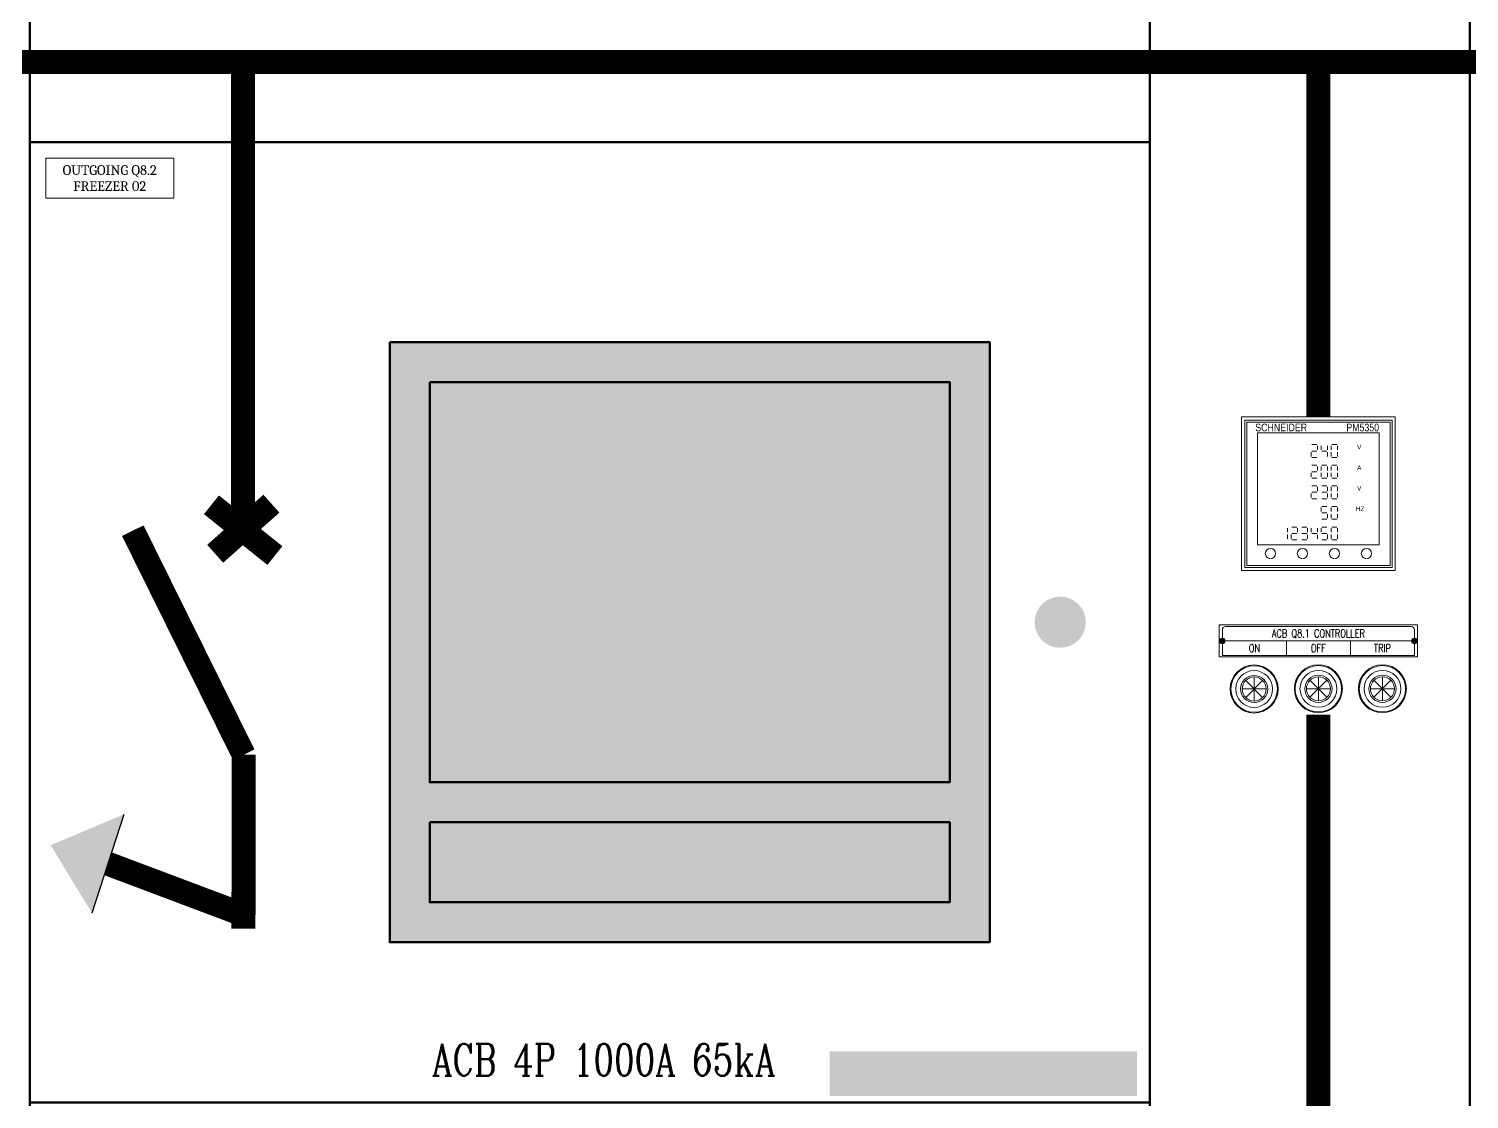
# Model space of a CAD drawing. Header units: millimetres. Extents: x -116965 to 323937, y 291661 to 566926.
# Drawn here: x -45032 to -44132, y 329542 to 330210 of the extents above; entities that cross this region are included whole.
import ezdxf
from ezdxf.enums import TextEntityAlignment as Align

# ---------------------------------------------------------------- set-up
doc = ezdxf.new("R2010")
doc.units = ezdxf.units.MM
doc.layers.get('0').update_dxf_attribs({"lineweight": 18})
for name, color, linetype, lineweight in [('BASE', 7, 'Continuous', 15), ('hw_Punch', 3, 'Continuous', 9), ('hw_Text', 7, 'Continuous', 13)]:
    doc.layers.add(name, color=color, linetype=linetype, lineweight=lineweight)
doc.layers.add('C00-00-00', color=7, linetype='Continuous')
for name, color, linetype, true_color in [('C32-AD-3C', 7, 'Continuous', 0x32ad3c), ('C34-3A-40', 7, 'Continuous', 0x343a40), ('C49-50-57', 7, 'Continuous', 0x495057), ('CAD-B5-BD', 7, 'Continuous', 0xadb5bd), ('CB1-00-43', 7, 'Continuous', 0xb10043)]:
    doc.layers.add(name, color=color, linetype=linetype, true_color=true_color)
doc.styles.add('hw_Block', font='complex.shx', dxfattribs={"width": 0.75})
doc.styles.add('hw_Block.', font='Cambria.ttf')
doc.styles.add('VnArial', font='')
doc.styles.get('VnArial').set_extended_font_data('.VnArial NarrowH')

# ---------------------------------------------------------------- blocks, each defined once
blk = doc.blocks.new('*U1759')
at = {"color": 1}
for p, q in [((-7.5, 0), (7.5, 0)), ((5.3, 5.3), (-5.3, -5.3)), ((-5.3, 5.3), (5.3, -5.3)), ((0, -7.5), (0, 7.5))]:
    blk.add_line(p, q, dxfattribs=at)
for radius in [15, 14.5]:
    blk.add_circle((0, 0), radius)
for radius in [8.5, 7.5]:
    blk.add_circle((0, 0), radius, dxfattribs=at)
at = {"layer": 'hw_Punch'}
blk.add_circle((0, 0), 11.5, dxfattribs=at)
blk = doc.blocks.new('*U1760')
at = {"color": 2}
for p, q in [((5.3, 5.3), (-5.3, -5.3)), ((-5.3, 5.3), (5.3, -5.3)), ((0, -7.5), (0, 7.5)), ((-7.5, 0), (7.5, 0))]:
    blk.add_line(p, q, dxfattribs=at)
for radius in [15, 14.5]:
    blk.add_circle((0, 0), radius)
for radius in [8.5, 7.5]:
    blk.add_circle((0, 0), radius, dxfattribs=at)
at = {"layer": 'hw_Punch'}
blk.add_circle((0, 0), 11.5, dxfattribs=at)
blk = doc.blocks.new('*U1767')
at = {"color": 3}
for p, q in [((5.3, 5.3), (-5.3, -5.3)), ((-5.3, 5.3), (5.3, -5.3)), ((0, -7.5), (0, 7.5)), ((-7.5, 0), (7.5, 0))]:
    blk.add_line(p, q, dxfattribs=at)
for radius in [15, 14.5]:
    blk.add_circle((0, 0), radius)
for radius in [8.5, 7.5]:
    blk.add_circle((0, 0), radius, dxfattribs=at)
at = {"layer": 'hw_Punch'}
blk.add_circle((0, 0), 11.5, dxfattribs=at)
blk = doc.blocks.new('1232')
at = {"color": 7, "linetype": 'Continuous', "lineweight": 13}
for p, q in [((43.43, 71.35), (43.43, 73.92)), ((43.84, 78.67), (47.07, 78.67)), ((43.84, 74.65), (47.07, 74.65)), ((47.48, 77.94), (47.48, 75.37)), ((49.66, 77.94), (49.66, 75.37)), ((50.08, 74.65), (53.3, 74.65)), ((53.72, 77.94), (53.72, 75.37)), ((53.72, 71.35), (53.72, 73.92)), ((55.9, 77.94), (55.9, 75.37)), ((55.9, 71.35), (55.9, 73.92)), ((56.31, 78.67), (59.54, 78.67)), ((59.95, 77.94), (59.95, 75.37)), ((59.95, 71.35), (59.95, 73.92)), ((43.84, 70.62), (47.07, 70.62)), ((43.84, 65.82), (47.07, 65.82)), ((47.48, 65.09), (47.48, 62.52)), ((49.66, 65.09), (49.66, 62.52)), ((50.08, 65.82), (53.3, 65.82)), ((53.72, 65.09), (53.72, 62.52)), ((55.9, 65.09), (55.9, 62.52)), ((56.31, 70.62), (59.54, 70.62)), ((56.31, 65.82), (59.54, 65.82)), ((59.95, 65.09), (59.95, 62.52)), ((43.43, 58.49), (43.43, 61.06)), ((43.84, 61.79), (47.07, 61.79)), ((43.84, 57.77), (47.07, 57.77)), ((49.66, 58.49), (49.66, 61.06)), ((50.08, 57.77), (53.3, 57.77)), ((53.72, 58.49), (53.72, 61.06)), ((55.9, 58.49), (55.9, 61.06)), ((56.31, 57.77), (59.54, 57.77)), ((59.95, 58.49), (59.95, 61.06)), ((43.43, 45.64), (43.43, 48.21)), ((43.84, 52.96), (47.07, 52.96)), ((43.84, 48.94), (47.07, 48.94)), ((47.48, 52.23), (47.48, 49.66)), ((50.08, 52.96), (53.3, 52.96)), ((50.08, 48.94), (53.3, 48.94)), ((53.72, 52.23), (53.72, 49.66)), ((53.72, 45.64), (53.72, 48.21)), ((55.9, 52.23), (55.9, 49.66)), ((55.9, 45.64), (55.9, 48.21)), ((56.31, 52.96), (59.54, 52.96)), ((59.95, 52.23), (59.95, 49.66)), ((59.95, 45.64), (59.95, 48.21)), ((43.84, 44.91), (47.07, 44.91)), ((49.66, 39.38), (49.66, 36.81)), ((50.08, 44.91), (53.3, 44.91)), ((50.08, 40.1), (53.3, 40.1)), ((50.08, 36.08), (53.3, 36.08)), ((55.9, 39.38), (55.9, 36.81)), ((56.31, 44.91), (59.54, 44.91)), ((56.31, 40.1), (59.54, 40.1)), ((59.95, 39.38), (59.95, 36.81)), ((31.38, 27.23), (34.61, 27.23)), ((37.61, 27.23), (40.84, 27.23)), ((50.08, 32.06), (53.3, 32.06)), ((50.08, 27.23), (53.3, 27.23)), ((53.72, 32.78), (53.72, 35.35)), ((55.9, 32.78), (55.9, 35.35)), ((56.31, 32.06), (59.54, 32.06)), ((56.31, 27.23), (59.54, 27.23)), ((59.95, 32.78), (59.95, 35.35)), ((28.79, 26.5), (28.79, 23.93)), ((28.79, 19.91), (28.79, 22.47)), ((30.97, 19.91), (30.97, 22.47)), ((31.38, 23.2), (34.61, 23.2)), ((31.38, 19.18), (34.61, 19.18)), ((35.02, 26.5), (35.02, 23.93)), ((37.61, 23.2), (40.84, 23.2)), ((37.61, 19.18), (40.84, 19.18)), ((41.25, 26.5), (41.25, 23.93)), ((41.25, 19.91), (41.25, 22.47)), ((43.43, 26.5), (43.43, 23.93)), ((43.84, 23.2), (47.07, 23.2)), ((47.48, 26.5), (47.48, 23.93)), ((47.48, 19.91), (47.48, 22.47)), ((49.66, 26.5), (49.66, 23.93)), ((50.08, 23.2), (53.3, 23.2)), ((50.08, 19.18), (53.3, 19.18)), ((53.72, 19.91), (53.72, 22.47)), ((55.9, 26.5), (55.9, 23.93)), ((55.9, 19.91), (55.9, 22.47)), ((56.31, 19.18), (59.54, 19.18)), ((59.95, 26.5), (59.95, 23.93)), ((59.95, 19.91), (59.95, 22.47))]:
    blk.add_line(p, q, dxfattribs=at)
at = {"layer": 'BASE', "lineweight": 13}
for points in [[(96, 0), (0, 0), (0, 96), (96, 96)], [(3.2, 3.2), (92.8, 3.2), (92.8, 92.8), (3.2, 92.8)], [(10, 16.06), (86, 16.06), (86, 86), (10, 86)]]:
    blk.add_lwpolyline(points, close=True, dxfattribs=at)
at = {"layer": 'BASE', "color": 3, "lineweight": 13}
blk.add_lwpolyline([(2, 2), (94, 2), (94, 94), (2, 94)], close=True, dxfattribs=at)
at = {"layer": 'BASE', "lineweight": 13}
for centre in [(18, 10.61), (38, 10.61), (58, 10.61), (78, 10.61)]:
    blk.add_circle(centre, 3.2, dxfattribs=at)
at = {"layer": 'hw_Text', "lineweight": 13, "style": 'VnArial'}
for s, height, p in [('Schneider', 4.8, (24.76, 89.41)), ('V', 2.88, (73.53, 77.14)), ('A', 2.88, (73.53, 64.28)), ('V', 2.88, (73.53, 51.43)), ('Hz', 2.88, (74.05, 38.57))]:
    blk.add_text(s, height=height, rotation=360, dxfattribs=at).set_placement(p, align=Align.MIDDLE_CENTER)
at = {"layer": 'hw_Text', "color": 1, "lineweight": 13, "style": 'VnArial'}
blk.add_text('PM5350', height=4.8, rotation=360, dxfattribs=at).set_placement((75.69, 89.41), align=Align.MIDDLE_CENTER)
blk = doc.blocks.new('Load Outgoingx')
at = {"color": 0, "lineweight": 5, "ltscale": 0.7}
blk.add_lwpolyline([(10, -10), (10, -35), (90, -35), (90, -10)], close=True, dxfattribs=at)
at = {"color": 0, "lineweight": 5, "style": 'hw_Block.'}
for tag, p in [('LINE1', (50, -17.5)), ('LINE2', (50, -27.5))]:
    blk.add_attdef(tag, text='', height=6, dxfattribs=at).set_placement(p, align=Align.MIDDLE_CENTER)

msp = doc.modelspace()

# ---------------------------------------------------------------- hatches: boundary and pattern name
h = msp.add_hatch(color=0)
h.dxf.hatch_style = 1
h.paths.add_polyline_path([(-44286.557794, 329829.184339, 0.4142135624), (-44287.820883, 329827.92125, 0.4142135624), (-44286.557794, 329826.658161)])
h.paths.add_polyline_path([(-44286.557794, 329829.184339), (-44286.557794, 329827.92125), (-44285.294705, 329827.92125, 0.4142135624)])
h.paths.add_polyline_path([(-44285.294705, 329827.92125), (-44286.557794, 329827.92125), (-44286.557794, 329826.658161, 0.4142135624)])
h = msp.add_hatch(color=0)
h.dxf.hatch_style = 1
h.paths.add_polyline_path([(-44166.557794, 329829.184339, 0.4142135624), (-44167.820883, 329827.92125, 0.4142135624), (-44166.557794, 329826.658161)])
h.paths.add_polyline_path([(-44166.557794, 329829.184339), (-44166.557794, 329827.92125), (-44165.294705, 329827.92125, 0.4142135624)])
h.paths.add_polyline_path([(-44165.294705, 329827.92125), (-44166.557794, 329827.92125), (-44166.557794, 329826.658161, 0.4142135624)])
at = {"lineweight": -3, "ltscale": 5}
h = msp.add_hatch(color=1, dxfattribs=at)
h.dxf.hatch_style = 1
h.paths.add_polyline_path([(-44992.910445, 329657.973926), (-44972.995753, 329719.583966), (-45018.698497, 329700.333209)])
at = {"layer": 'C00-00-00'}
h = msp.add_hatch(color=256, dxfattribs=at)
h.dxf.hatch_style = 2
h.paths.add_polyline_path([(-44806.824249, 330014.615558), (-44431.876593, 330014.615558), (-44431.876593, 329639.667902), (-44806.824249, 329639.667902)])
h = msp.add_hatch(color=256, dxfattribs=at)
h.dxf.hatch_style = 2
h.paths.add_polyline_path([(-44566.857749, 329959.623236), (-44546.860539, 329959.623236), (-44546.860539, 329744.653245), (-44566.857749, 329744.653245)])
h = msp.add_hatch(color=256, dxfattribs=at)
h.dxf.hatch_style = 2
h.paths.add_polyline_path([(-44614.351117, 329924.62812), (-44581.855655, 329924.62812), (-44581.855655, 329899.631611), (-44614.351117, 329899.631611)])
h = msp.add_hatch(color=256, dxfattribs=at)
edge = h.paths.add_edge_path()
edge.add_arc((-44387.882733, 329839.639986), 15.997765, 0, 360)
h = msp.add_hatch(color=256, dxfattribs=at)
h.dxf.hatch_style = 2
h.paths.add_polyline_path([(-44531.862633, 329571.677392), (-44339.889433, 329571.677392), (-44339.889433, 329543.681302), (-44531.862633, 329543.681302)])
at = {"layer": 'C32-AD-3C'}
h = msp.add_hatch(color=256, dxfattribs=at)
h.dxf.hatch_style = 2
h.paths.add_polyline_path([(-44776.828436, 329914.629518), (-44721.836115, 329914.629518), (-44721.836115, 329814.643473), (-44776.828436, 329814.643473)])
h = msp.add_hatch(color=256, dxfattribs=at)
h.dxf.hatch_style = 2
h.paths.add_polyline_path([(-44656.845186, 329874.635098), (-44631.848677, 329874.635098), (-44631.848677, 329864.636495), (-44656.845186, 329864.636495)])
at = {"layer": 'C34-3A-40'}
h = msp.add_hatch(color=256, dxfattribs=at)
h.dxf.hatch_style = 2
h.paths.add_polyline_path([(-44781.82774, 329989.619049), (-44456.873102, 329989.619049), (-44456.873102, 329739.653942), (-44781.82774, 329739.653942)])
h = msp.add_hatch(color=256, dxfattribs=at)
h.dxf.hatch_style = 2
h.paths.add_polyline_path([(-44781.82774, 329714.657433), (-44456.873102, 329714.657433), (-44456.873102, 329664.664411), (-44781.82774, 329664.664411)])
at = {"layer": 'C49-50-57'}
h = msp.add_hatch(color=256, dxfattribs=at)
h.dxf.hatch_style = 2
h.paths.add_polyline_path([(-44566.857749, 329959.623236), (-44546.860539, 329959.623236), (-44546.860539, 329852.138239), (-44566.857749, 329852.138239)])
at = {"layer": 'CAD-B5-BD'}
h = msp.add_hatch(color=256, dxfattribs=at)
h.dxf.hatch_style = 2
h.paths.add_polyline_path([(-44771.829133, 329909.630214), (-44726.835414, 329909.630214), (-44726.835414, 329864.636495), (-44771.829133, 329864.636495)])
at = {"layer": 'CB1-00-43'}
h = msp.add_hatch(color=256, dxfattribs=at)
h.dxf.hatch_style = 2
h.paths.add_polyline_path([(-44656.845186, 329924.62812), (-44624.349724, 329924.62812), (-44624.349724, 329899.631611), (-44656.845186, 329899.631611)])

# ---------------------------------------------------------------- linework, layer by layer
for p, q in [((-44266.557794, 329797.92125), (-44266.557794, 329797.92125)), ((-44266.557794, 329797.92125), (-44266.557794, 329797.92125)), ((-44226.557794, 329797.92125), (-44226.557794, 329797.92125)), ((-44226.557794, 329797.92125), (-44226.557794, 329797.92125)), ((-44186.557794, 329797.92125), (-44186.557794, 329797.92125)), ((-44186.557794, 329797.92125), (-44186.557794, 329797.92125))]:
    msp.add_line(p, q)
at = {"color": 1, "lineweight": -3, "ltscale": 5}
msp.add_line((-44972.995753, 329719.583966), (-44992.910445, 329657.973926), dxfattribs=at)
at = {"color": 1, "lineweight": -3, "ltscale": 5, "const_width": 15}
for points in [[(-46831.541593, 330189.584152), (-40932.337221, 330189.584152)], [(-44898.401723, 329897.14173), (-44898.401723, 330189.584152)], [(-44226.557794, 329967.890106), (-44226.557794, 330189.584152)], [(-44878.578613, 329881.297092), (-44918.224833, 329912.986367)], [(-44915.882466, 329882.377642), (-44880.741118, 329913.706865)], [(-44898.049225, 329756.826121), (-44967.372694, 329896.826121)], [(-44226.557794, 328339.849361), (-44226.557794, 329781.979527)], [(-44898.049225, 329756.826121), (-44898.225474, 329648.253991)], [(-44898.049225, 329656.84008), (-44898.049225, 329756.826121)], [(-44898.049225, 329656.84008), (-44982.953099, 329688.778946)]]:
    msp.add_lwpolyline(points, dxfattribs=at)
for points in [[(-44288.557794, 329837.92125), (-44164.557794, 329837.92125), (-44164.557794, 329817.92125), (-44288.557794, 329817.92125)], [(-44286.557794, 329827.92125), (-44246.557794, 329827.92125), (-44246.557794, 329818.92125), (-44286.557794, 329818.92125)], [(-44246.557794, 329827.92125), (-44206.557794, 329827.92125), (-44206.557794, 329818.92125), (-44246.557794, 329818.92125)], [(-44206.557794, 329827.92125), (-44166.557794, 329827.92125), (-44166.557794, 329818.92125), (-44206.557794, 329818.92125)]]:
    msp.add_lwpolyline(points, close=True)
msp.add_lwpolyline([(-44284.557794, 329836.92125), (-44168.557794, 329836.92125, -0.4142135624), (-44166.557794, 329834.92125), (-44166.557794, 329818.92125), (-44286.557794, 329818.92125), (-44286.557794, 329834.92125, -0.4142135624)], format="xyb", close=True)
for centre, radius in [((-44286.557794, 329827.92125), 1.75), ((-44286.557794, 329827.92125), 1.263089), ((-44166.557794, 329827.92125), 1.75), ((-44166.557794, 329827.92125), 1.263089)]:
    msp.add_circle(centre, radius)
at = {"layer": 'C00-00-00', "lineweight": 211}
msp.add_lwpolyline([(-45031.792843, 330439.556236), (-44331.890552, 330439.556236), (-44331.890552, 328239.863317), (-45031.792843, 328239.863317)], close=True, dxfattribs=at)
at = {"layer": 'C00-00-00', "lineweight": 100}
for points in [[(-45231.764927, 330339.570192), (-45031.792843, 330339.570192), (-45031.792843, 328339.849361), (-45231.764927, 328339.849361)], [(-45031.792843, 330339.570192), (-44331.890552, 330339.570192), (-44331.890552, 330139.598111), (-45031.792843, 330139.598111)], [(-44331.890552, 330339.570192), (-44131.918468, 330339.570192), (-44131.918468, 328339.849361), (-44331.890552, 328339.849361)], [(-45031.792843, 330139.598111), (-44331.890552, 330139.598111), (-44331.890552, 329539.681861), (-45031.792843, 329539.681861)]]:
    msp.add_lwpolyline(points, close=True, dxfattribs=at)
at = {"layer": 'C00-00-00', "lineweight": 50}
for points in [[(-44806.824249, 330014.615558), (-44431.876593, 330014.615558), (-44431.876593, 329639.667902), (-44806.824249, 329639.667902)], [(-44781.82774, 329989.619049), (-44456.873102, 329989.619049), (-44456.873102, 329739.653942), (-44781.82774, 329739.653942)], [(-44781.82774, 329714.657433), (-44456.873102, 329714.657433), (-44456.873102, 329664.664411), (-44781.82774, 329664.664411)]]:
    msp.add_lwpolyline(points, close=True, dxfattribs=at)

# ---------------------------------------------------------------- block references
at = {"lineweight": -3}
msp.add_blockref('Load Outgoingx', (-45031.792843, 330139.598111), dxfattribs=at).add_auto_attribs({'LINE2': 'FREEZER 02', 'LINE1': 'OUTGOING Q8.2'})
for name, p in [('1232', (-44274.557794, 329871.890106)), ('*U1767', (-44266.69994, 329797.92125)), ('*U1759', (-44226.557794, 329798.063395)), ('*U1760', (-44186.557794, 329798.063395))]:
    msp.add_blockref(name, p)

# ---------------------------------------------------------------- texts
at = {"char_height": 5, "attachment_point": 5, "style": 'hw_Block'}
for s, width, insert in [('ACB Q8.1 CONTROLLER', 114.69911192, (-44226.557794, 329832.42125)), ('ON', 61.04856746, (-44266.557794, 329823.42125)), ('OFF', 61.04856746, (-44226.557794, 329823.42125)), ('TRIP', 61.04856746, (-44186.557794, 329823.42125))]:
    msp.add_mtext_dynamic_manual_height_columns(s, width=width, gutter_width=12.5, heights=[0], dxfattribs=dict(at, insert=insert))
at = {"color": 2, "insert": (-44673.121207, 329566.291047), "char_height": 20, "attachment_point": 5, "style": 'hw_Block'}
msp.add_mtext_dynamic_manual_height_columns('ACB 4P 1000A 65kA', width=280.32785492, gutter_width=12.5, heights=[0], dxfattribs=at)

doc.saveas('drawing.dxf')
